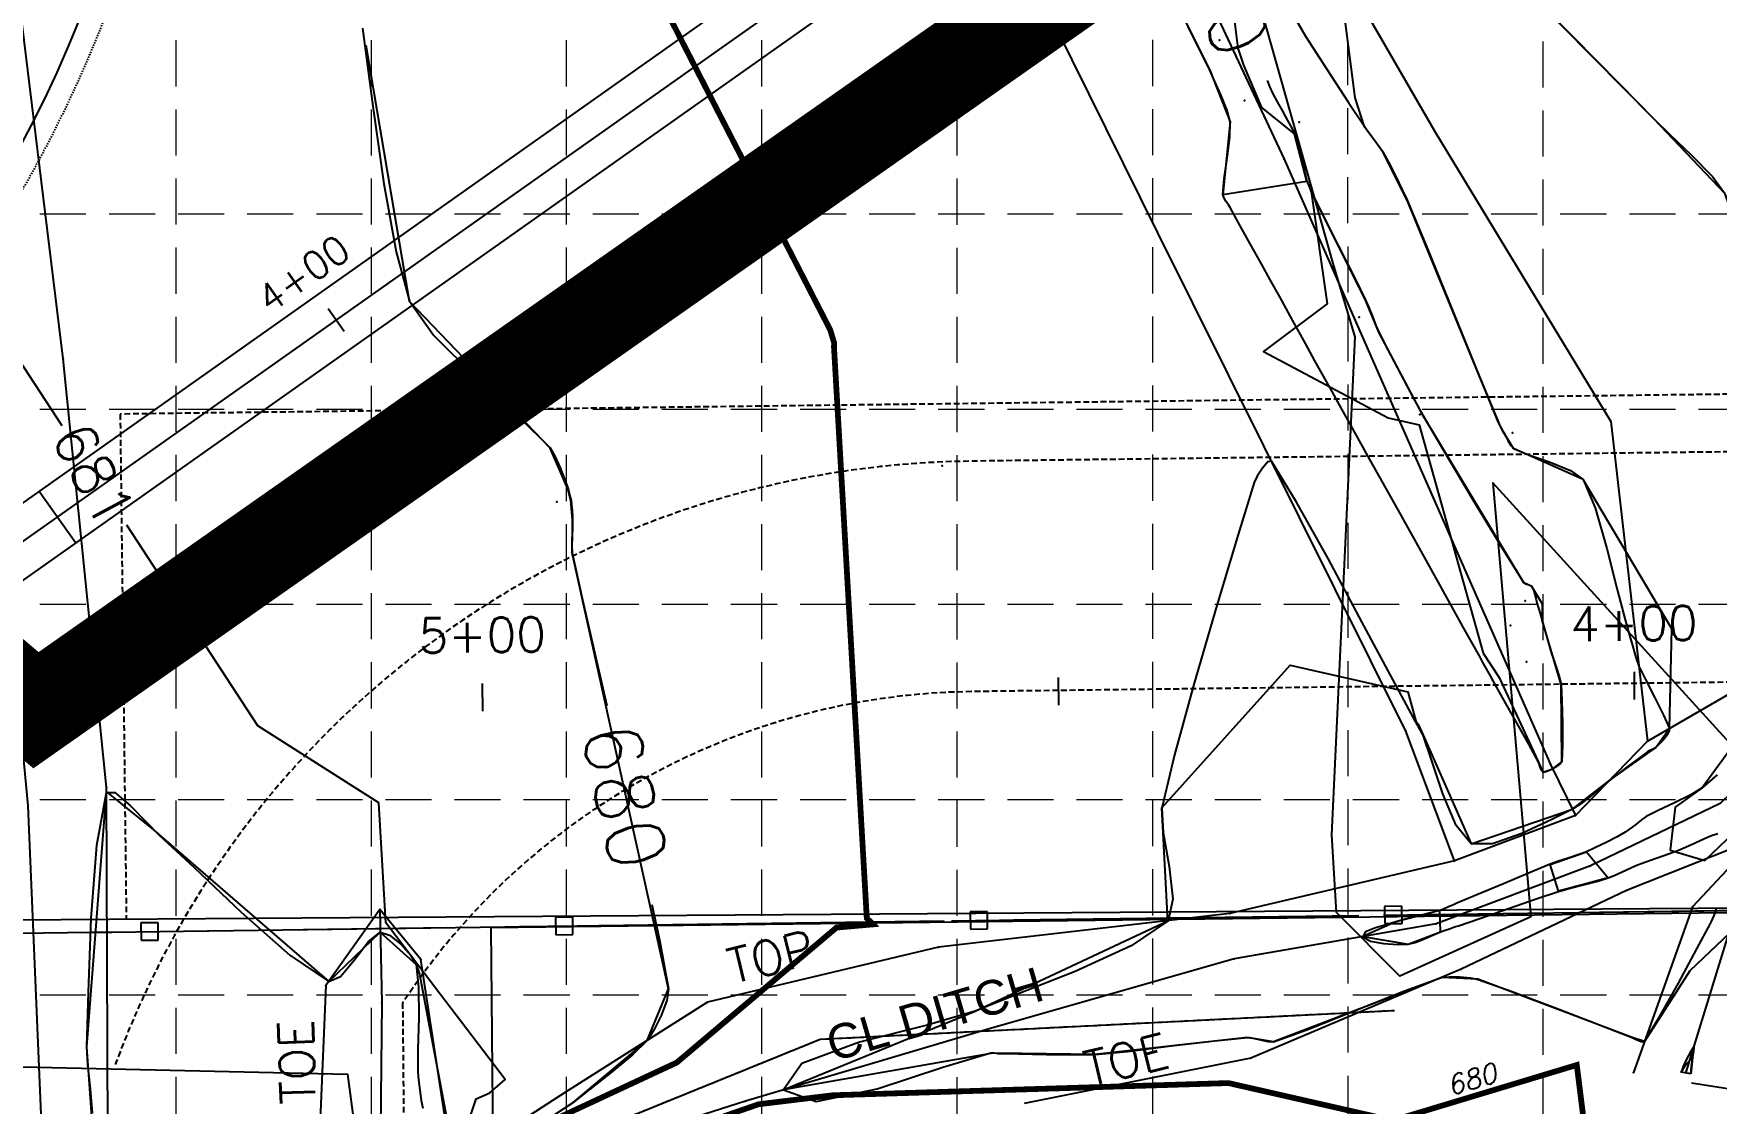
# Model space of a CAD drawing. Header units: inches. Extents: x 8056544 to 8057224, y 14638228 to 14639314.
# Drawn here: x 8056939.1 to 8057085.2, y 14638609 to 14638701.9 of the extents above; entities that cross this region are included whole.
import ezdxf
from ezdxf.enums import TextEntityAlignment as Align

# ---------------------------------------------------------------- set-up
doc = ezdxf.new("R2010")
doc.units = ezdxf.units.IN
doc.header["$MEASUREMENT"] = 0
for name, pattern in [('DASHED', [0.75, 0.5, -0.25]), ('DASHED2', [0.375, 0.25, -0.125]), ('HIDDEN', [0.375, 0.25, -0.125]), ('HIDDEN2', [0.1875, 0.125, -0.0625])]:
    doc.linetypes.add(name, pattern=pattern)
for name, color, linetype in [('7MG TANK-TXT-7MG TANK20', 7, 'Continuous'), ('7MG TANK-TXT-STA-LAB', 7, 'Continuous'), ('BOUNDARY', 4, 'PL2'), ('C-DRAIN_', 7, 'DASHED2'), ('EC', 35, 'Continuous'), ('EX-FENCE', 2, 'FENCELINE1'), ('EX-GRAVEL', 5, 'Continuous'), ('EX-SLOPE-BTM-', 5, 'DASHED2'), ('FN-NEW-FENCE', 7, 'FENCELINE1'), ('FN-TANK', 3, 'Continuous'), ('FN-TANK-DRAIN', 2, 'HIDDEN2'), ('GRID', 254, 'HIDDEN'), ('LIMITS OF DISTURBANCE', 1, 'HIDDEN'), ('PCM', 7, 'DASHED'), ('POINT', 7, 'Continuous'), ('PROPOSED PIPE', 3, 'Continuous'), ('SRF-FLT-', 5, 'Continuous')]:
    doc.layers.add(name, color=color, linetype=linetype)
doc.styles.add('20-120', font='ROMANS.shx', dxfattribs={"height": 2.4})
doc.styles.add('30-120', font='ROMANS.shx', dxfattribs={"height": 3.6})
doc.styles.add('A1FINE', font='simplex', dxfattribs={"oblique": 12})
doc.styles.add('ROMANF', font='ROMANF.SHX')
doc.styles.add('ROMANS', font='romans.shx', dxfattribs={"height": 3})
doc.styles.get("Standard").update_dxf_attribs({"font": 'ARIAL.TTF'})
doc.linetypes.add('FENCELINE1', pattern='A,0.25,-0.1,[133,ltypeshp.shx,S=0.1,R=0,X=-0.1,Y=0],-0.1,1', length=1.45)
doc.linetypes.add('PL2', pattern='A,0.625,-0.058095,["l",ROMANF,S=0.14,R=0,X=0,Y=-0.055],-0.161905,0.625,-0.125,0.125,-0.125,0.125,-0.125', length=2.095)

# ---------------------------------------------------------------- blocks, each defined once
blk = doc.blocks.new('lbl_tic')
blk.add_line((0, -0.04165), (0, 0.04165))
blk = doc.blocks.new('sta_tic')
blk.add_line((0, -0.04165), (0, 0.04165))

msp = doc.modelspace()

# ---------------------------------------------------------------- linework, layer by layer
for p, q in [((8056985.91, 14638625.19), (8056984.41, 14638625.17)), ((8056984.41, 14638625.17), (8056984.43, 14638623.67)), ((8056985.93, 14638623.69), (8056985.91, 14638625.19)), ((8057021.91, 14638625.67), (8057020.41, 14638625.65)), ((8057020.41, 14638625.65), (8057020.43, 14638624.15)), ((8057021.93, 14638624.17), (8057021.91, 14638625.67)), ((8057057.9, 14638626.15), (8057056.4, 14638626.13)), ((8057056.4, 14638626.13), (8057056.42, 14638624.63)), ((8057057.92, 14638624.65), (8057057.9, 14638626.15)), ((8056949.91, 14638624.71), (8056948.41, 14638624.69)), ((8056948.41, 14638624.69), (8056948.43, 14638623.19)), ((8056949.93, 14638623.21), (8056949.91, 14638624.71)), ((8056984.43, 14638623.67), (8056985.93, 14638623.69)), ((8057020.43, 14638624.15), (8057021.93, 14638624.17)), ((8057056.42, 14638624.63), (8057057.92, 14638624.65)), ((8056948.43, 14638623.19), (8056949.93, 14638623.21))]:
    msp.add_line(p, q)
at = {"layer": 'BOUNDARY', "color": 7, "linetype": 'Continuous'}
for p, q in [((8057158.79, 14638626.48), (8056978.8, 14638624.26)), ((8057158.79, 14638626.48), (8056978.8, 14638624.26)), ((8056978.8, 14638624.26), (8056979.3, 14638574.3)), ((8056978.8, 14638624.26), (8056979.3, 14638574.3))]:
    msp.add_line(p, q, dxfattribs=at)
at = {"layer": 'C-DRAIN_', "ltscale": 50}
msp.add_lwpolyline([(8056943.8, 14638623.87), (8057158.78, 14638626.74), (8057157.34, 14638784.73)], dxfattribs=at)
at = {"layer": 'EC'}
for points in [[(8056942.15, 14638547.94), (8056939.7, 14638582.34), (8056939.78, 14638607.41), (8056938.62, 14638634.86), (8056934.99, 14638673.34), (8056927.73, 14638724.35), (8056922.71, 14638778.17), (8056910.78, 14638827.47), (8056902.19, 14638878.94), (8056896.93, 14638914.47), (8056897.4, 14638929)], [(8056909.17, 14638872.83), (8056907.93, 14638879.98), (8056901.54, 14638914.88), (8056900.1, 14638921.79), (8056908.09, 14638917), (8056919.37, 14638922.47), (8056942.3, 14638877.36), (8056975.65, 14638822.88), (8056991.24, 14638795.66), (8057016.2, 14638750.99), (8057037.29, 14638713.17), (8057047.67, 14638690.99), (8057070.81, 14638638.46), (8057072.96, 14638634.03), (8057062.45, 14638630.08), (8057058.25, 14638641.33), (8057036.68, 14638684.67), (8057024.81, 14638708.64), (8057004.18, 14638744.86), (8056980.78, 14638791.28), (8056966.34, 14638816.89), (8056934.31, 14638871.85), (8056915.91, 14638904.13), (8056908.09, 14638917)], [(8056952.51, 14638548.26), (8056947.4, 14638574.75), (8056944.43, 14638582.33), (8056945.11, 14638595), (8056945.55, 14638606.42), (8056945.43, 14638636.45), (8056941.66, 14638673.68), (8056935.19, 14638726.43), (8056929.57, 14638779.37), (8056916.72, 14638829.46), (8056910.94, 14638862.66)], [(8056965.94, 14638861.6), (8056984.44, 14638827.65), (8056999.29, 14638797.3), (8057026.16, 14638757.28), (8057042.31, 14638725.33), (8057060.77, 14638693.4), (8057076.04, 14638668.22), (8057079.23, 14638640.48), (8057092.41, 14638648.12), (8057108.05, 14638663.43), (8057107.1, 14638651.44), (8057099.01, 14638642.4), (8057123.54, 14638627.28), (8057088.63, 14638631.97), (8057077.4, 14638627.5)], [(8057108.05, 14638663.43), (8057101.24, 14638652.02), (8057095.95, 14638645.15), (8057085.53, 14638635.07), (8057074.27, 14638629.66), (8057060.86, 14638624.61), (8057043.34, 14638621.57), (8057021.77, 14638615.4), (8057000.91, 14638609.22), (8056988.7, 14638605.31), (8056981.44, 14638601.89), (8056979.47, 14638593.29)], [(8057072.96, 14638634.03), (8057079.23, 14638640.48)], [(8057088.63, 14638631.97), (8057083.12, 14638626.08), (8057078, 14638611.71)], [(8057062.45, 14638630.08), (8057042.96, 14638625.5), (8057017.67, 14638622.6), (8056997.61, 14638617.8), (8056985.28, 14638610.01), (8056979.03, 14638605.94), (8056975.83, 14638601.3), (8056972.73, 14638621.53), (8056969.16, 14638625.87), (8056964.48, 14638619.25), (8056963.82, 14638603.5), (8056945.55, 14638606.42)], [(8057077.4, 14638627.5), (8057063.05, 14638620.67)], [(8057158.36, 14638625.49), (8057144.66, 14638627.96), (8057123.54, 14638627.28), (8057087.07, 14638626.4), (8057082.56, 14638611.73)], [(8056969.16, 14638625.87), (8056969.34, 14638617.76), (8056969.12, 14638598.61), (8056967.99, 14638593.96), (8056956.05, 14638593.02), (8056945.11, 14638595)], [(8057063.05, 14638620.67), (8057044.78, 14638612.96)], [(8057044.78, 14638612.96), (8057025.09, 14638609.03)]]:
    msp.add_lwpolyline(points, dxfattribs=at)
at = {"layer": 'EC', "flags": 128}
for points, elevation in [([(8057104.35, 14638574.67), (8057100.97, 14638605.33), (8057097.83, 14638625.28), (8057092.23, 14638633.86), (8057065.78, 14638662.89), (8057069.1, 14638625.22), (8057057.72, 14638620.06), (8057052.21, 14638625.59), (8057051.82, 14638632.35), (8057053.84, 14638675.57), (8057051.99, 14638681.74), (8057039.66, 14638725.37), (8057033.42, 14638735.02)], 679), ([(8056941.58, 14638667.84), (8056937.32, 14638674.37), (8056929.52, 14638678.93)], 681), ([(8056976.51, 14638606.37), (8056977.53, 14638609.41), (8056978.7, 14638609.95), (8056980.04, 14638611.09), (8056969.69, 14638624.69), (8056969.08, 14638635.11), (8056958.57, 14638641.8), (8056947.2, 14638659.23)], 681)]:
    msp.add_lwpolyline(points, dxfattribs=dict(at, elevation=elevation))
at = {"layer": 'EC', "linetype": 'Continuous'}
for points in [[(8057030.59, 14638719.1), (8057034.27, 14638712.07), (8057036.45, 14638707.97), (8057039.33, 14638702.48), (8057041.21, 14638698.74), (8057043, 14638694.24), (8057042.35, 14638687.93), (8057049.65, 14638689.08), (8057048.57, 14638693.21), (8057045.73, 14638695.5), (8057044.17, 14638699.15), (8057043.69, 14638700.64), (8057043.36, 14638703.19), (8057040.16, 14638709.27), (8057038.91, 14638709.21), (8057034.23, 14638723.21)], [(8057087.5, 14638624.89), (8057082.9, 14638620.52), (8057078.96, 14638614.4), (8057077.88, 14638614.75), (8057064.49, 14638619.8), (8057061.37, 14638619.96), (8057046.74, 14638614.38), (8057044.48, 14638614.76), (8057031.25, 14638613.26), (8057022.82, 14638613.38), (8057022.22, 14638613.37), (8057004.19, 14638610.19), (8057020.84, 14638617.03), (8057037.58, 14638624.88), (8057037.05, 14638634.68), (8057048.21, 14638647.07), (8057058.4, 14638644.76), (8057059.11, 14638642.21), (8057059.3, 14638641.94), (8057059.73, 14638641), (8057063.91, 14638631.55), (8057072.71, 14638634.56), (8057075.95, 14638637.1), (8057079.91, 14638639.9), (8057081.13, 14638641.58), (8057081.34, 14638650.23), (8057073.63, 14638663.19), (8057067.59, 14638665.88), (8057066.67, 14638667.4), (8057066.27, 14638668.15), (8057058.34, 14638687.45), (8057056.24, 14638691.63), (8057054.66, 14638693.81), (8057053.85, 14638696.33), (8057051.46, 14638714.74)], [(8057135.37, 14638619.47), (8057139.35, 14638626.48), (8057132.48, 14638626.4), (8057126.41, 14638626), (8057124.16, 14638626.23), (8057123.55, 14638627.44), (8057102.19, 14638640.93), (8057110.89, 14638646.76), (8057110.28, 14638655.41), (8057107.41, 14638655.28), (8057104.43, 14638651.71), (8057099.67, 14638645.24), (8057098.52, 14638642.85), (8057094.95, 14638639.89), (8057092.53, 14638648.02), (8057093, 14638648.38), (8057093.32, 14638657.11), (8057093.68, 14638665.58), (8057085.97, 14638688), (8057079.78, 14638694.49), (8057061.26, 14638713.26)], [(8056984.36, 14638608.05), (8056985.94, 14638609.1), (8056992.38, 14638614.49), (8056994.22, 14638618.97), (8056985.87, 14638656.82), (8056985.9, 14638659.65), (8056985.75, 14638661.36), (8056985.49, 14638662.37), (8056983.96, 14638665.92), (8056971.74, 14638678.64), (8056967.99, 14638700.87)], [(8056944.24, 14638606.64), (8056943.72, 14638613.93), (8056945.43, 14638636.08), (8056949.5, 14638632.77), (8056964.74, 14638619.61), (8056969.2, 14638623.88), (8056972.32, 14638621.08), (8056972.62, 14638620.24), (8056975.12, 14638606.89)], [(8057083.03, 14638610.81), (8057087.66, 14638610.09)]]:
    msp.add_lwpolyline(points, dxfattribs=at)
at = {"layer": 'EC', "elevation": 680, "flags": 128}
for points in [[(8056981.23, 14638606.18, 0.5, 0.5, 0), (8056994.94, 14638612.57, 0.5, 0.5, 0), (8057008.81, 14638624.29, 0.5, 0.5, 0), (8057011.98, 14638624.57, 0.5, 0.5, 0), (8057011.44, 14638625.1, 0.5, 0.5, 0), (8057008.59, 14638674.73, 0.5, 0.5, 0), (8057008.61, 14638675.04, 0.5, 0.5, 0), (8057008.26, 14638676.19, 0.5, 0.5, 0), (8056986.19, 14638719.15, 0.5, 0.5, 0)], [(8057076.55, 14638584.62, 0.5, 0.5, 0), (8057073.08, 14638612.36, 0.5, 0.5, 0), (8057057.11, 14638607.54, 0.5, 0.5, 0), (8057042.84, 14638610.79, 0.5, 0.5, 0), (8057008.47, 14638609.73, 0.5, 0.5, 0), (8057002.04, 14638608.95, 0.5, 0.5, 0), (8056984.35, 14638602.81, 0.5, 0.5, 0)]]:
    msp.add_lwpolyline(points, format="xyseb", dxfattribs=at)
at = {"layer": 'EC', "linetype": 'Continuous'}
for points in [[(8057071, 14638638.08), (8057071.78, 14638638.69), (8057071.71, 14638645.4), (8057070.07, 14638650.98), (8057070.1, 14638652.38), (8057069.19, 14638653.91), (8057068.48, 14638654.23), (8057059.71, 14638668.78), (8057055.89, 14638675.98), (8057054.77, 14638678.71), (8057050.01, 14638688.19), (8057051.4, 14638678.44), (8057045.87, 14638674.31), (8057056.71, 14638668.54), (8057059.4, 14638667.93), (8057064.94, 14638648.1), (8057066.35, 14638646.01), (8057069.73, 14638638.71), (8057070.14, 14638637.79)], [(8057092.16, 14638647.62), (8057083.97, 14638636.41), (8057081.61, 14638634.74), (8057081.18, 14638631.02), (8057084.2, 14638630.1), (8057087.4, 14638633.19), (8057092.16, 14638637.37)], [(8057071.5, 14638627.44), (8057070.76, 14638629.78), (8057073.91, 14638630.86), (8057075.81, 14638628.6)], [(8057054.51, 14638623.51), (8057058.43, 14638622.85), (8057061.24, 14638623.92), (8057061.2, 14638625.78), (8057057.38, 14638624.78)], [(8057082.97, 14638611.6), (8057082.13, 14638611.73), (8057082.59, 14638612.44), (8057083.14, 14638612.97)]]:
    msp.add_lwpolyline(points, close=True, dxfattribs=at)
at = {"layer": 'EC'}
for points in [[(8057068.33, 14638706.14, 678), (8057072.75, 14638701.66, 678), (8057076.8, 14638697.53, 678), (8057079.78, 14638694.49, 678), (8057079.78, 14638694.49, 678), (8057081.17, 14638693.15, 678), (8057083.05, 14638691.36, 678), (8057084.85, 14638689.5, 678), (8057085.96, 14638687.99, 678)], [(8057048.24, 14638703.88, 679), (8057049.52, 14638701.69, 679), (8057051.37, 14638698.8, 679), (8057053.26, 14638695.93, 679), (8057054.67, 14638693.81, 679), (8057054.67, 14638693.81, 679), (8057055, 14638693.35, 679), (8057055.47, 14638692.73, 679), (8057055.93, 14638692.1, 679), (8057056.25, 14638691.63, 679), (8057056.25, 14638691.63, 679), (8057056.72, 14638690.75, 679), (8057057.33, 14638689.56, 679), (8057057.93, 14638688.35, 679), (8057058.34, 14638687.45, 679), (8057058.34, 14638687.45, 679), (8057060.05, 14638683.36, 679), (8057062.32, 14638677.81, 679), (8057064.59, 14638672.26, 679), (8057066.27, 14638668.15, 679), (8057066.27, 14638668.15, 679), (8057066.35, 14638667.99, 679), (8057066.46, 14638667.77, 679), (8057066.58, 14638667.56, 679), (8057066.67, 14638667.4, 679), (8057066.67, 14638667.4, 679), (8057066.85, 14638667.06, 679), (8057067.08, 14638666.59, 679), (8057067.34, 14638666.15, 679), (8057067.59, 14638665.88, 679), (8057067.59, 14638665.88, 679), (8057068.91, 14638665.32, 679), (8057070.76, 14638664.69, 679), (8057072.54, 14638663.98, 679), (8057073.63, 14638663.19, 679), (8057073.63, 14638663.19, 679), (8057074.68, 14638660.73, 679), (8057075.7, 14638657.21, 679), (8057076.59, 14638653.64, 679), (8057077.28, 14638651.01, 679), (8057077.28, 14638651.01, 679), (8057077.3, 14638650.93, 679), (8057077.33, 14638650.82, 679), (8057077.37, 14638650.7, 679), (8057077.39, 14638650.62, 679), (8057077.39, 14638650.62, 679), (8057077.61, 14638649.84, 679), (8057077.91, 14638648.79, 679), (8057078.22, 14638647.74, 679), (8057078.48, 14638646.98, 679), (8057078.48, 14638646.98, 679), (8057079.04, 14638645.83, 679), (8057079.83, 14638644.29, 679), (8057080.62, 14638642.74, 679), (8057081.14, 14638641.58, 679), (8057081.14, 14638641.58, 679), (8057081.11, 14638641.39, 679), (8057080.99, 14638641.14, 679), (8057080.84, 14638640.9, 679), (8057080.72, 14638640.72, 679), (8057080.72, 14638640.72, 679), (8057080.56, 14638640.54, 679), (8057080.33, 14638640.29, 679), (8057080.09, 14638640.06, 679), (8057079.91, 14638639.9, 679), (8057079.91, 14638639.9, 679), (8057079.77, 14638639.81, 679), (8057079.56, 14638639.72, 679), (8057079.36, 14638639.62, 679), (8057079.22, 14638639.54, 679), (8057079.22, 14638639.54, 679), (8057078.52, 14638639.03, 679), (8057077.57, 14638638.33, 679), (8057076.64, 14638637.62, 679), (8057075.95, 14638637.1, 679), (8057075.95, 14638637.1, 679), (8057075.27, 14638636.54, 679), (8057074.36, 14638635.77, 679), (8057073.43, 14638635.03, 679), (8057072.71, 14638634.56, 679), (8057072.71, 14638634.56, 679), (8057070.85, 14638633.65, 679), (8057068.3, 14638632.46, 679), (8057065.75, 14638631.56, 679), (8057063.91, 14638631.55, 679), (8057063.91, 14638631.55, 679), (8057062.6, 14638633.15, 679), (8057061.45, 14638635.91, 679), (8057060.48, 14638638.85, 679), (8057059.73, 14638641, 679), (8057059.73, 14638641, 679), (8057059.63, 14638641.19, 679), (8057059.49, 14638641.45, 679), (8057059.34, 14638641.71, 679), (8057059.23, 14638641.9, 679), (8057059.23, 14638641.9, 679), (8057059.2, 14638641.95, 679), (8057059.15, 14638642.03, 679), (8057059.11, 14638642.11, 679), (8057059.08, 14638642.17, 679), (8057059.08, 14638642.17, 679), (8057057.1, 14638645.84, 679), (8057054.43, 14638650.84, 679), (8057051.51, 14638656.26, 679), (8057048.76, 14638661.21, 679), (8057046.59, 14638664.77, 679), (8057046.59, 14638664.77, 679), (8057046.26, 14638664.71, 679), (8057045.79, 14638664.17, 679), (8057045.33, 14638663.47, 679), (8057045.07, 14638662.94, 679), (8057045.07, 14638662.94, 679), (8057043.67, 14638658.41, 679), (8057041.82, 14638652.24, 679), (8057039.86, 14638645.51, 679), (8057038.16, 14638639.29, 679), (8057037.06, 14638634.67, 679), (8057037.06, 14638634.67, 679), (8057037.17, 14638632.53, 679), (8057037.69, 14638629.6, 679), (8057038.02, 14638626.75, 679), (8057037.6, 14638624.88, 679), (8057037.6, 14638624.88, 679), (8057034.39, 14638622.71, 679), (8057029.54, 14638620.49, 679), (8057024.53, 14638618.5, 679), (8057020.84, 14638617.03, 679), (8057020.84, 14638617.03, 679), (8057016.67, 14638615.83, 679), (8057010.81, 14638614.33, 679), (8057005.8, 14638612.48, 679), (8057004.2, 14638610.2, 679), (8057004.2, 14638610.2, 679), (8057007.05, 14638609.18, 679), (8057012.33, 14638610.3, 679), (8057018.05, 14638612.18, 679), (8057022.2, 14638613.42, 679), (8057022.2, 14638613.42, 679), (8057022.33, 14638613.42, 679), (8057022.51, 14638613.41, 679), (8057022.69, 14638613.39, 679), (8057022.83, 14638613.37, 679), (8057022.83, 14638613.37, 679), (8057024.62, 14638613.33, 679), (8057027.04, 14638613.27, 679), (8057029.46, 14638613.23, 679), (8057031.25, 14638613.26, 679), (8057031.25, 14638613.26, 679), (8057034.07, 14638613.54, 679), (8057037.87, 14638614.01, 679), (8057041.66, 14638614.47, 679), (8057044.48, 14638614.76, 679), (8057044.48, 14638614.76, 679), (8057044.96, 14638614.7, 679), (8057045.62, 14638614.54, 679), (8057046.27, 14638614.39, 679), (8057046.75, 14638614.38, 679), (8057046.75, 14638614.38, 679), (8057049.87, 14638615.51, 679), (8057054.04, 14638617.17, 679), (8057058.21, 14638618.82, 679), (8057061.34, 14638619.95, 679), (8057061.34, 14638619.95, 679), (8057062, 14638620.02, 679), (8057062.93, 14638620, 679), (8057063.85, 14638619.92, 679), (8057064.52, 14638619.78, 679), (8057064.52, 14638619.78, 679), (8057067.38, 14638618.78, 679), (8057071.22, 14638617.32, 679), (8057075.05, 14638615.84, 679), (8057077.88, 14638614.75, 679), (8057077.88, 14638614.75, 679), (8057078.12, 14638614.64, 679), (8057078.45, 14638614.48, 679), (8057078.77, 14638614.37, 679), (8057078.96, 14638614.41, 679), (8057078.96, 14638614.41, 679), (8057080.26, 14638616.53, 679), (8057081.9, 14638619.47, 679), (8057083.5, 14638622.43, 679), (8057084.68, 14638624.63, 679), (8057084.68, 14638624.63, 679), (8057084.77, 14638624.82, 679), (8057084.88, 14638625.08, 679), (8057085, 14638625.35, 679), (8057085.08, 14638625.55, 679), (8057085.08, 14638625.55, 679), (8057085.14, 14638625.71, 679), (8057085.22, 14638625.92, 679)], [(8057046.21, 14638697.83, 680), (8057046.4, 14638697.31, 680), (8057046.4, 14638697.31, 680), (8057046.67, 14638696.74, 680), (8057047.07, 14638695.98, 680), (8057047.49, 14638695.23, 680), (8057047.8, 14638694.67, 680), (8057047.8, 14638694.67, 680), (8057047.97, 14638694.36, 680), (8057048.2, 14638693.95, 680), (8057048.43, 14638693.53, 680), (8057048.57, 14638693.21, 680), (8057048.57, 14638693.21, 680), (8057048.82, 14638692.34, 680), (8057049.13, 14638691.16, 680), (8057049.43, 14638689.97, 680), (8057049.65, 14638689.09, 680), (8057049.65, 14638689.09, 680), (8057049.65, 14638689.08, 680), (8057049.66, 14638689.07, 680), (8057049.66, 14638689.06, 680), (8057049.67, 14638689.05, 680), (8057049.67, 14638689.05, 680), (8057049.69, 14638689, 680), (8057049.71, 14638688.93, 680), (8057049.74, 14638688.87, 680), (8057049.76, 14638688.82, 680), (8057049.76, 14638688.82, 680), (8057049.82, 14638688.68, 680), (8057049.89, 14638688.49, 680), (8057049.96, 14638688.3, 680), (8057050.02, 14638688.17, 680), (8057050.02, 14638688.17, 680), (8057051.03, 14638686.16, 680), (8057052.4, 14638683.44, 680), (8057053.77, 14638680.72, 680), (8057054.77, 14638678.71, 680), (8057054.77, 14638678.71, 680), (8057055.02, 14638678.13, 680), (8057055.33, 14638677.34, 680), (8057055.64, 14638676.55, 680), (8057055.89, 14638675.98, 680), (8057055.89, 14638675.98, 680), (8057056.68, 14638674.44, 680), (8057057.77, 14638672.36, 680), (8057058.87, 14638670.29, 680), (8057059.71, 14638668.78, 680), (8057059.71, 14638668.78, 680), (8057061.54, 14638665.67, 680), (8057064.04, 14638661.48, 680), (8057066.57, 14638657.3, 680), (8057068.48, 14638654.23, 680), (8057068.48, 14638654.23, 680), (8057068.61, 14638654.14, 680), (8057068.83, 14638654.07, 680), (8057069.05, 14638654, 680), (8057069.19, 14638653.91, 680), (8057069.19, 14638653.91, 680), (8057069.31, 14638653.62, 680), (8057069.43, 14638653.21, 680), (8057069.54, 14638652.78, 680), (8057069.62, 14638652.47, 680), (8057069.62, 14638652.47, 680), (8057069.89, 14638651.56, 680), (8057070.25, 14638650.32, 680), (8057070.6, 14638649.09, 680), (8057070.87, 14638648.18, 680), (8057070.87, 14638648.18, 680), (8057071.06, 14638647.59, 680), (8057071.33, 14638646.8, 680), (8057071.57, 14638646, 680), (8057071.71, 14638645.4, 680), (8057071.71, 14638645.4, 680), (8057071.79, 14638643.98, 680), (8057071.84, 14638642.05, 680), (8057071.84, 14638640.12, 680), (8057071.78, 14638638.69, 680), (8057071.78, 14638638.69, 680), (8057071.67, 14638638.53, 680), (8057071.44, 14638638.35, 680), (8057071.19, 14638638.19, 680), (8057071, 14638638.08, 680), (8057071, 14638638.08, 680), (8057070.82, 14638637.99, 680), (8057070.57, 14638637.87, 680), (8057070.32, 14638637.79, 680), (8057070.14, 14638637.79, 680), (8057070.14, 14638637.79, 680), (8057070.02, 14638637.95, 680), (8057069.91, 14638638.22, 680), (8057069.82, 14638638.5, 680), (8057069.74, 14638638.71, 680), (8057069.74, 14638638.71, 680), (8057068.91, 14638640.2, 680), (8057067.79, 14638642.21, 680), (8057066.66, 14638644.22, 680), (8057065.83, 14638645.7, 680), (8057065.83, 14638645.7, 680), (8057065.58, 14638646.15, 680), (8057065.24, 14638646.76, 680), (8057064.9, 14638647.36, 680), (8057064.65, 14638647.81, 680), (8057064.65, 14638647.81, 680), (8057064.05, 14638648.9, 680), (8057063.23, 14638650.38, 680), (8057062.41, 14638651.86, 680), (8057061.81, 14638652.95, 680), (8057061.81, 14638652.95, 680), (8057060.01, 14638656.19, 680), (8057057.57, 14638660.56, 680), (8057055.12, 14638664.94, 680), (8057053.32, 14638668.17, 680), (8057053.32, 14638668.17, 680), (8057052.69, 14638669.31, 680), (8057051.83, 14638670.84, 680), (8057050.98, 14638672.37, 680), (8057050.35, 14638673.5, 680), (8057050.35, 14638673.5, 680), (8057049.52, 14638674.99, 680), (8057048.41, 14638677.02, 680), (8057047.29, 14638679.04, 680), (8057046.47, 14638680.53, 680), (8057046.47, 14638680.53, 680), (8057045.73, 14638681.86, 680), (8057044.73, 14638683.66, 680), (8057043.72, 14638685.47, 680), (8057042.98, 14638686.8, 680), (8057042.98, 14638686.8, 680), (8057042.83, 14638687.03, 680), (8057042.62, 14638687.35, 680), (8057042.43, 14638687.68, 680), (8057042.35, 14638687.93, 680), (8057042.35, 14638687.93, 680), (8057042.47, 14638689.28, 680), (8057042.72, 14638691.09, 680), (8057042.95, 14638692.9, 680), (8057043, 14638694.24, 680), (8057043, 14638694.24, 680), (8057042.73, 14638695.23, 680), (8057042.22, 14638696.52, 680), (8057041.64, 14638697.8, 680), (8057041.21, 14638698.73, 680), (8057041.21, 14638698.73, 680), (8057040.83, 14638699.54, 680), (8057040.29, 14638700.62, 680), (8057039.74, 14638701.69, 680), (8057039.33, 14638702.49, 680)], [(8056967.66, 14638702.37, 680), (8056968.56, 14638695.61, 680), (8056969.52, 14638688.87, 680), (8056970.57, 14638682.96, 680), (8056971.74, 14638678.68, 680), (8056971.74, 14638678.68, 680), (8056973.86, 14638675.69, 680), (8056977.47, 14638672.09, 680), (8056981.27, 14638668.6, 680), (8056983.96, 14638665.94, 680), (8056983.96, 14638665.94, 680), (8056984.37, 14638665.23, 680), (8056984.81, 14638664.21, 680), (8056985.21, 14638663.15, 680), (8056985.5, 14638662.38, 680), (8056985.5, 14638662.38, 680), (8056985.56, 14638662.16, 680), (8056985.64, 14638661.87, 680), (8056985.71, 14638661.58, 680), (8056985.76, 14638661.36, 680), (8056985.76, 14638661.36, 680), (8056985.8, 14638661, 680), (8056985.85, 14638660.51, 680), (8056985.88, 14638660.01, 680), (8056985.9, 14638659.65, 680), (8056985.9, 14638659.65, 680), (8056985.89, 14638659.04, 680), (8056985.85, 14638658.23, 680), (8056985.83, 14638657.41, 680), (8056985.87, 14638656.81, 680), (8056985.87, 14638656.81, 680), (8056986.76, 14638652.73, 680), (8056987.99, 14638647.33, 680), (8056988.87, 14638643.56, 680)], [(8057085.26, 14638637.55, 678), (8057083.97, 14638636.41, 678), (8057083.97, 14638636.41, 678), (8057082.98, 14638635.81, 678), (8057081.57, 14638635.12, 678), (8057080.15, 14638634.45, 678), (8057079.11, 14638633.93, 678), (8057079.11, 14638633.93, 678), (8057078.71, 14638633.65, 678), (8057078.2, 14638633.25, 678), (8057077.68, 14638632.85, 678), (8057077.29, 14638632.57, 678), (8057077.29, 14638632.57, 678), (8057076.59, 14638632.18, 678), (8057075.62, 14638631.68, 678), (8057074.64, 14638631.2, 678), (8057073.91, 14638630.87, 678), (8057073.91, 14638630.87, 678), (8057073.25, 14638630.62, 678), (8057072.34, 14638630.32, 678), (8057071.42, 14638630.02, 678), (8057070.76, 14638629.79, 678), (8057070.76, 14638629.79, 678), (8057069.04, 14638629.08, 678), (8057066.71, 14638628.1, 678), (8057064.4, 14638627.12, 678), (8057062.68, 14638626.4, 678), (8057062.68, 14638626.4, 678), (8057062.37, 14638626.26, 678), (8057061.94, 14638626.08, 678), (8057061.52, 14638625.9, 678), (8057061.2, 14638625.78, 678), (8057061.2, 14638625.78, 678), (8057060.39, 14638625.56, 678), (8057059.28, 14638625.29, 678), (8057058.18, 14638625.01, 678), (8057057.38, 14638624.78, 678), (8057057.38, 14638624.78, 678), (8057056.63, 14638624.57, 678), (8057055.6, 14638624.27, 678), (8057054.74, 14638623.91, 678), (8057054.5, 14638623.5, 678), (8057054.5, 14638623.5, 678), (8057055.16, 14638623.1, 678), (8057056.31, 14638622.9, 678), (8057057.53, 14638622.83, 678), (8057058.43, 14638622.84, 678), (8057058.43, 14638622.84, 678), (8057059.04, 14638623, 678), (8057059.85, 14638623.32, 678), (8057060.65, 14638623.67, 678), (8057061.24, 14638623.92, 678), (8057061.24, 14638623.92, 678), (8057061.57, 14638624.03, 678), (8057062.02, 14638624.19, 678), (8057062.47, 14638624.34, 678), (8057062.81, 14638624.45, 678), (8057062.81, 14638624.45, 678), (8057064.65, 14638625.09, 678), (8057067.14, 14638625.96, 678), (8057069.64, 14638626.82, 678), (8057071.49, 14638627.43, 678), (8057071.49, 14638627.43, 678), (8057072.41, 14638627.69, 678), (8057073.65, 14638628.01, 678), (8057074.9, 14638628.33, 678), (8057075.81, 14638628.6, 678), (8057075.81, 14638628.6, 678), (8057076.33, 14638628.81, 678), (8057077.02, 14638629.13, 678), (8057077.71, 14638629.45, 678), (8057078.22, 14638629.68, 678), (8057078.22, 14638629.68, 678), (8057079, 14638629.97, 678), (8057080.07, 14638630.34, 678), (8057081.14, 14638630.71, 678), (8057081.92, 14638631, 678), (8057081.92, 14638631, 678), (8057082.53, 14638631.27, 678), (8057083.35, 14638631.64, 678), (8057084.17, 14638632.01, 678), (8057084.78, 14638632.28, 678), (8057084.78, 14638632.28, 678), (8057085.34, 14638632.46, 678)], [(8056944.23, 14638608.19, 681), (8056944.03, 14638610.28, 681), (8056943.8, 14638612.38, 681), (8056943.72, 14638613.93, 681), (8056943.72, 14638613.93, 681), (8056943.86, 14638618.67, 681), (8056944.11, 14638625.08, 681), (8056944.59, 14638631.44, 681), (8056945.43, 14638636.02, 681), (8056945.43, 14638636.02, 681), (8056946.17, 14638636.02, 681), (8056947.5, 14638634.88, 681), (8056948.93, 14638633.4, 681), (8056949.97, 14638632.35, 681), (8056949.97, 14638632.35, 681), (8056953.03, 14638629.51, 681), (8056957.13, 14638625.62, 681), (8056961.35, 14638621.9, 681), (8056964.73, 14638619.61, 681), (8056964.73, 14638619.61, 681), (8056965.74, 14638620.04, 681), (8056966.94, 14638621.47, 681), (8056968.15, 14638623.04, 681), (8056969.2, 14638623.88, 681), (8056969.2, 14638623.88, 681), (8056970.01, 14638623.62, 681), (8056970.99, 14638622.84, 681), (8056971.86, 14638621.88, 681), (8056972.32, 14638621.08, 681), (8056972.32, 14638621.08, 681), (8056972.53, 14638619.13, 681), (8056972.54, 14638616.44, 681), (8056972.47, 14638613.74, 681), (8056972.46, 14638611.75, 681), (8056972.46, 14638611.75, 681), (8056972.52, 14638611.08, 681), (8056972.63, 14638610.17, 681), (8056972.76, 14638609.27, 681), (8056972.89, 14638608.61, 681)], [(8056992.78, 14638626.28, 680), (8056993.46, 14638623.09, 680), (8056994.21, 14638618.98, 680), (8056994.21, 14638618.98, 680), (8056994.07, 14638617.97, 680), (8056993.58, 14638616.65, 680), (8056992.94, 14638615.37, 680), (8056992.37, 14638614.49, 680), (8056992.37, 14638614.49, 680), (8056991.09, 14638613.25, 680), (8056989.24, 14638611.7, 680), (8056987.35, 14638610.2, 680), (8056985.94, 14638609.1, 680), (8056985.94, 14638609.1, 680), (8056985.62, 14638608.86, 680)], [(8057082.97, 14638611.6, 680), (8057083, 14638611.88, 680), (8057083.04, 14638612.26, 680), (8057083.09, 14638612.64, 680), (8057083.12, 14638612.92, 680), (8057083.12, 14638612.92, 680), (8057083.17, 14638613.19, 680), (8057083.24, 14638613.57, 680), (8057083.28, 14638613.88, 680), (8057083.24, 14638613.95, 680), (8057083.24, 14638613.95, 680), (8057082.95, 14638613.51, 680), (8057082.61, 14638612.88, 680), (8057082.31, 14638612.23, 680), (8057082.13, 14638611.73, 680)]]:
    msp.add_polyline3d(points, dxfattribs=at)
at = {"layer": 'EX-FENCE', "color": 7, "linetype": 'Continuous'}
for p, q in [((8057024.17, 14638624.95), (8057054.16, 14638625.35)), ((8057060.16, 14638625.43), (8057090.16, 14638625.83)), ((8056916.17, 14638623.51), (8056946.17, 14638623.91)), ((8056952.17, 14638623.99), (8056982.17, 14638624.39)), ((8056988.17, 14638624.47), (8057018.17, 14638624.87))]:
    msp.add_line(p, q, dxfattribs=at)
at = {"layer": 'EX-GRAVEL', "color": 7, "linetype": 'Continuous'}
msp.add_lwpolyline([(8056759.61, 14638610.78), (8056809.55, 14638612.28), (8056864.11, 14638612.03), (8056908.59, 14638612.87), (8056966.36, 14638611.56), (8056969.39, 14638588.71)], dxfattribs=at)
at = {"layer": 'EX-SLOPE-BTM-'}
msp.add_lwpolyline([(8057057.24, 14638617.07), (8057007.4, 14638614.57), (8056982.97, 14638604.66), (8056979.84, 14638593.08)], dxfattribs=at)
at = {"layer": 'FN-NEW-FENCE', "ltscale": 0.5}
msp.add_lwpolyline([(8057114.9, 14639072.6), (8057154.3, 14639073.08), (8057158.79, 14638626.48), (8056878.79, 14638624.54), (8056878.92, 14638614.21)], dxfattribs=at)
at = {"layer": 'FN-TANK', "color": 7, "ltscale": 50}
msp.add_circle((8056845.39, 14638741.75), 105, dxfattribs=at)
at = {"layer": 'FN-TANK-DRAIN', "color": 5}
msp.add_circle((8056845.39, 14638741.75), 107, dxfattribs=at)
at = {"layer": 'GRID', "color": 252, "linetype": 'HIDDEN', "lineweight": 0, "ltscale": 16}
for p, q in [((8056951.48, 14638313.32), (8056951.48, 14639296.42)), ((8056968.43, 14638313.32), (8056968.43, 14639296.42)), ((8056985.38, 14638313.32), (8056985.38, 14639296.42)), ((8057002.33, 14638313.32), (8057002.33, 14639296.42)), ((8057019.28, 14638313.31), (8057019.28, 14639296.42)), ((8057036.31, 14638313.35), (8057036.23, 14639296.42)), ((8057053.24, 14638313.43), (8057053.18, 14639296.42)), ((8057070.17, 14638313.23), (8057070.13, 14639296.42)), ((8056561.65, 14638686.26), (8057205.72, 14638686.26)), ((8056561.65, 14638669.31), (8057205.72, 14638669.31)), ((8056561.65, 14638652.36), (8057205.72, 14638652.36)), ((8056561.65, 14638635.41), (8057205.72, 14638635.41)), ((8056561.65, 14638618.46), (8057205.72, 14638618.46))]:
    msp.add_line(p, q, dxfattribs=at)
at = {"layer": 'LIMITS OF DISTURBANCE', "ltscale": 100, "const_width": 8}
msp.add_lwpolyline([(8057144.67, 14638942.63), (8057161.73, 14638942.63), (8057163.77, 14638816.49), (8057147.4, 14638813.08), (8057147.4, 14638789.22), (8056939.31, 14638643.16), (8056921.58, 14638658.16), (8056901.8, 14638643.16, -1.150358), (8056815.73, 14638850.36), (8056815.95, 14638895.34), (8056865.2, 14638896.3), (8056865.2, 14638880.04), (8056885.76, 14638880.04), (8056912.06, 14638867.14), (8056907.75, 14638858.06), (8056923.05, 14638848.5), (8056912.34, 14638833.36), (8056919.83, 14638827.33, -0.136349), (8056952.7, 14638777.28), (8057118.62, 14638826.51), (8057118.14, 14638905.86), (8057143.96, 14638906.81)], format="xyb", close=True, dxfattribs=at)
at = {"layer": 'PCM'}
for p, q in [((8057158.23, 14638671.48), (8056946.62, 14638668.87)), ((8056946.62, 14638668.87), (8056947.15, 14638624.99)), ((8057158.29, 14638666.48), (8057020.29, 14638664.78)), ((8057158.54, 14638646.48), (8057020.54, 14638644.78)), ((8056971.14, 14638617.74), (8056971.49, 14638579.2))]:
    msp.add_line(p, q, dxfattribs=at)
for radius, end in [(80, 159.8047), (60, 146.6883)]:
    msp.add_arc((8057021.28, 14638584.78), radius, 90.7068, end, dxfattribs=at)
at = {"layer": 'POINT'}
for p in [(8057042.05, 14638701.33, 680.16), (8057044.23, 14638696.1, 680.17), (8057048.97, 14638694.2, 679.63), (8057060.77, 14638693.4, 678.32), (8057047.67, 14638690.99, 680.82), (8057049.68, 14638689.05, 679.99), (8057036.68, 14638684.67, 679.13), (8057054.18, 14638677.27, 680.16), (8056941.66, 14638673.68, 680.67), (8057059.44, 14638668.83, 680.04), (8057076.04, 14638668.22, 678.46), (8057067.49, 14638667.24, 678.88), (8057017.97, 14638664.37, 679.45), (8056970.34, 14638662.81, 680.09), (8056984.53, 14638661.25, 680.02), (8057068.59, 14638652.67, 680.13), (8057067.32, 14638650.51, 680.41), (8057068.7, 14638647.36, 680.33), (8057058.25, 14638641.33, 678.85), (8057079.23, 14638640.48, 679.17), (8057070.81, 14638638.46, 680.11), (8056945.43, 14638636.45, 681), (8057072.96, 14638634.03, 678.85), (8057062.45, 14638630.08, 678.76), (8057074.27, 14638629.66, 677.68), (8057077.4, 14638627.5, 678.33), (8056969.16, 14638625.87, 680.81), (8057042.96, 14638625.5, 678.86), (8057083.12, 14638626.08, 678.31), (8056978.8, 14638624.31, 680.84), (8057060.86, 14638624.61, 677.79), (8057017.67, 14638622.6, 679.51), (8056972.73, 14638621.53, 680.92), (8057043.34, 14638621.57, 678.37), (8057063.05, 14638620.67, 678.98), (8056964.48, 14638619.25, 681.01), (8056969.35, 14638617.76, 681.59), (8056997.61, 14638617.8, 679.82), (8057021.77, 14638615.4, 678.85), (8057044.78, 14638612.96, 679.17), (8057078, 14638611.71, 679.16), (8057082.56, 14638611.73, 680.09), (8056985.28, 14638610.01, 680.25), (8057000.91, 14638609.22, 679.03)]:
    msp.add_point(p, dxfattribs=at)
at = {"layer": 'PROPOSED PIPE', "color": 7}
for points in [[(8057135.67, 14638888.26), (8057136.75, 14638798.14), (8056937.74, 14638657.51), (8056922.97, 14638670.99)], [(8057133.93, 14638799.51), (8056937.96, 14638661.03)], [(8057139.46, 14638796.68), (8056937.52, 14638653.99)], [(8056939.59, 14638662.19), (8056942.77, 14638657.7)]]:
    msp.add_lwpolyline(points, dxfattribs=at)
at = {"layer": 'SRF-FLT-'}
msp.add_polyline3d([(8057057.24, 14638617.07, 0), (8057007.4, 14638614.57, 0), (8056982.97, 14638604.66, 0), (8056979.84, 14638593.08, 0)], dxfattribs=at)
msp.add_polyline3d([(8057057.24, 14638617.07, 0), (8057007.4, 14638614.57, 0), (8056982.97, 14638604.66, 0), (8056979.84, 14638593.08, 0)], dxfattribs=at)

# ---------------------------------------------------------------- block references
at = {"layer": '7MG TANK-TXT-7MG TANK20', "ltscale": 50, "xscale": 28.81152460951252, "yscale": 28.81152461003512, "zscale": 28.81152460984394, "rotation": 35.24594225224606}
msp.add_blockref('lbl_tic', (8056965.36, 14638677.03), dxfattribs=at)
at = {"layer": '7MG TANK-TXT-STA-LAB', "ltscale": 50, "xscale": 28.81152460968497, "yscale": 28.81152461003512, "zscale": 28.81152460984394, "rotation": 0.5757603069167306}
for name, p in [('sta_tic', (8057028.1, 14638644.79)), ('lbl_tic', (8057078.09, 14638645.29)), ('lbl_tic', (8056978.1, 14638644.29))]:
    msp.add_blockref(name, p, dxfattribs=at)

# ---------------------------------------------------------------- texts
at = {"layer": '7MG TANK-TXT-7MG TANK20', "ltscale": 50, "style": '20-120'}
msp.add_text('4+00', height=2.4, rotation=35.2459, dxfattribs=at).set_placement((8056963.63, 14638679.48), align=Align.BOTTOM_CENTER)
at = {"layer": '7MG TANK-TXT-STA-LAB', "ltscale": 50, "style": '20-120'}
for s, p in [('4+00', (8057078.06, 14638648.29)), ('5+00', (8056978.07, 14638647.29))]:
    msp.add_text(s, height=3, rotation=0.5758, dxfattribs=at).set_placement(p, align=Align.BOTTOM_CENTER)
at = {"layer": 'EC', "style": 'ROMANS'}
for s, height, rotation, p in [('680', 5, 295.8109, (8057036.68, 14638710.86, 680)), ('680', 5, 282.757, (8056986.56, 14638641.44, 680)), ('TOP', 3, 13.8123, (8056999.78, 14638619.38)), ('TOE', 3, 92.083, (8056963.59, 14638609.01)), ('TOE', 3, 13.8123, (8057030.77, 14638610.49))]:
    msp.add_text(s, height=height, rotation=rotation, dxfattribs=at).set_placement(p)
at = {"layer": 'EC'}
msp.add_text('CL DITCH', height=3, rotation=16.2909, dxfattribs=at).set_placement((8057008.48, 14638612.62))
at = {"layer": 'EC', "linetype": 'Continuous', "style": 'A1FINE', "oblique": 12}
msp.add_text('680', height=1.7, rotation=16.4416, dxfattribs=at).set_placement((8057064.22, 14638610.31, 675), align=Align.CENTER)
at = {"layer": 'EC', "ltscale": 50, "insert": (8056944.32, 14638663.63, 681), "char_height": 3.6, "attachment_point": 5, "rotation": 298.1096, "style": '30-120'}
msp.add_mtext('{681}', dxfattribs=at)

doc.saveas('drawing.dxf')
